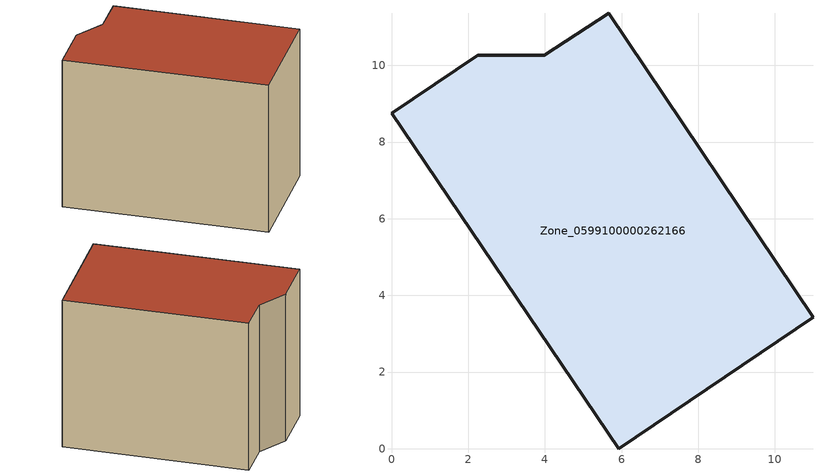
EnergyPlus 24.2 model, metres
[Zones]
Zone_0599100000262166
 floor ground (C_G): 5.92,0 0,8.75 2.25,10.27 3.99,10.26 5.67,11.36 10.99,3.43 z0
 wall outside (C_F): 5.92,0 10.99,3.43 5.67,11.36 3.99,10.26 2.25,10.27 0,8.75 5.92,0 z0:8.23
 roof outside (C_R): 0,8.75 5.92,0 10.99,3.43 5.67,11.36 3.99,10.26 2.25,10.27 z8.23
[BUILDING]
Pand.0599100000262166: North Axis=0; Terrain=City; Loads Convergence Tolerance Value=0.04; Temperature Convergence Tolerance Value=0.4; Solar Distribution=FullExterior; Maximum Number of Warmup Days=25; Minimum Number of Warmup Days=1
[Site:Location]
Rotterdam.The.Hague.AP_ZH_NLD Design_Conditions: Latitude=51.96; Longitude=4.45; Time Zone=1; Elevation=-4.5
[SITE:GROUNDTEMPERATURE:BUILDINGSURFACE]
18, 18, 18, 18, 18, 18, 18, 18, 18, 18, 18, 18
[MATERIAL] Thermal Absorptance=0.9; Solar Absorptance=0.7; Visible Absorptance=0.7
Name | Roughness | Thickness | Conductivity | Density | Specific Heat
G.TC.1975-1991 | MediumSmooth | 0.15 | 0.288461 | 540 | 1210
F.TC.1975-1991 | Rough | 0.3 | 0.230769 | 1920 | 840
R.TC.1975-1991 | MediumRough | 0.2 | 0.153846 | 1500 | 1000
[CONSTRUCTION]
C_G: G.TC.1975-1991
C_F: F.TC.1975-1991
C_R: R.TC.1975-1991
[ZONE]
Zone_0599100000262166: Type=1; Multiplier=1; Ceiling Height=Autocalculate; Volume=Autocalculate; Floor Area=autocalculate; Part of Total Floor Area=Yes
[ZONEINFILTRATION:DESIGNFLOWRATE]
Infil_Zone_0599100000262166: Zone or ZoneList or Space or SpaceList=Zone_0599100000262166; Schedule=AlwaysOn; Design Flow Rate Calculation Method=Flow/Area; Flow Rate per Floor Area=0.003; Constant Term Coefficient=1; Temperature Term Coefficient=0; Velocity Term Coefficient=0; Velocity Squared Term Coefficient=0
[HVACTEMPLATE:ZONE:IDEALLOADSAIRSYSTEM]
Zone_0599100000262166: Maximum Heating Supply Air Temperature=50; Minimum Cooling Supply Air Temperature=13; Maximum Heating Supply Air Humidity Ratio=0.0156; Minimum Cooling Supply Air Humidity Ratio=0.0077; Heating Limit=NoLimit; Cooling Limit=NoLimit; Dehumidification Control Type=ConstantSensibleHeatRatio; Cooling Sensible Heat Ratio=0.7; Dehumidification Setpoint=60; Humidification Control Type=None; Humidification Setpoint=30; Outdoor Air Method=None; Outdoor Air Flow Rate per Person=0.00944; Outdoor Air Flow Rate per Zone Floor Area=0; Outdoor Air Flow Rate per Zone=0; Demand Controlled Ventilation Type=None; Outdoor Air Economizer Type=NoEconomizer; Heat Recovery Type=None; Sensible Heat Recovery Effectiveness=0.7; Latent Heat Recovery Effectiveness=0.65
[ZONECONTROL:THERMOSTAT]
ThermostatControl_Zone_0599100000262166: Zone or ZoneList=Zone_0599100000262166; Control Type Schedule=DualSetpointControlType; Control 1=Thermostat_Zone_0599100000262166; Temperature Difference Between Cutout And Setpoint=0
[THERMOSTATSETPOINT:DUALSETPOINT]
Thermostat_Zone_0599100000262166: Heating Setpoint Temperature Schedule=HeatingSetpoint_Zone_0599100000262166; Cooling Setpoint Temperature Schedule=CoolingSetpoint_Zone_0599100000262166
[SCHEDULE:COMPACT]
HeatingSetpoint_Zone_0599100000262166: Through: 12/31, For: AllDays, Until: 24:00, 21
CoolingSetpoint_Zone_0599100000262166: Through: 12/31, For: AllDays, Until: 24:00, 24
DualSetpointControlType: Through: 12/31, For: AllDays, Until: 24:00, 4
AlwaysOn: Through: 12/31, For: AllDays, Until: 24:00, 1
